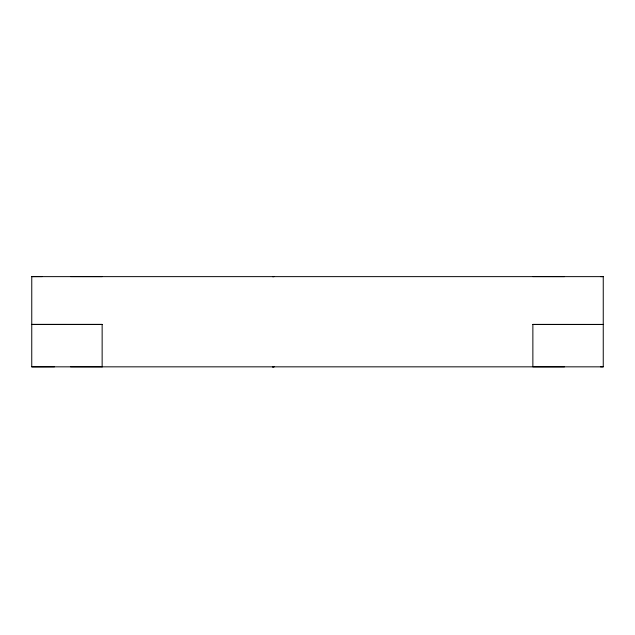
<?xml version="1.0" encoding="UTF-8"?>
<svg xmlns="http://www.w3.org/2000/svg" width="635" height="635" viewBox="0 0 635 635"><rect width="100%" height="100%" fill="white"/><g stroke="black" fill="none" stroke-linecap="round" stroke-linejoin="round"><path stroke-width="0.95" d="M600.551 276.63L603.25 276.63L603.25 366.839L31.75 366.839L31.766 276.63L42.235 276.59M102.14 366.832L102.148 324.421L31.766 324.414L102.148 324.421M532.868 324.429L603.25 324.445L532.868 324.429L532.868 366.832L564.499 366.824M31.75 366.839L54.523 366.792M31.766 276.63L603.25 276.63M70.556 276.59L102.195 276.622M70.548 366.792L102.195 366.824M600.543 366.832L603.242 366.832M564.507 276.622L532.868 276.59M274.01 276.614L272.478 276.614L274.01 276.614M274.01 366.816L272.471 366.816L274.01 366.816"/></g></svg>
